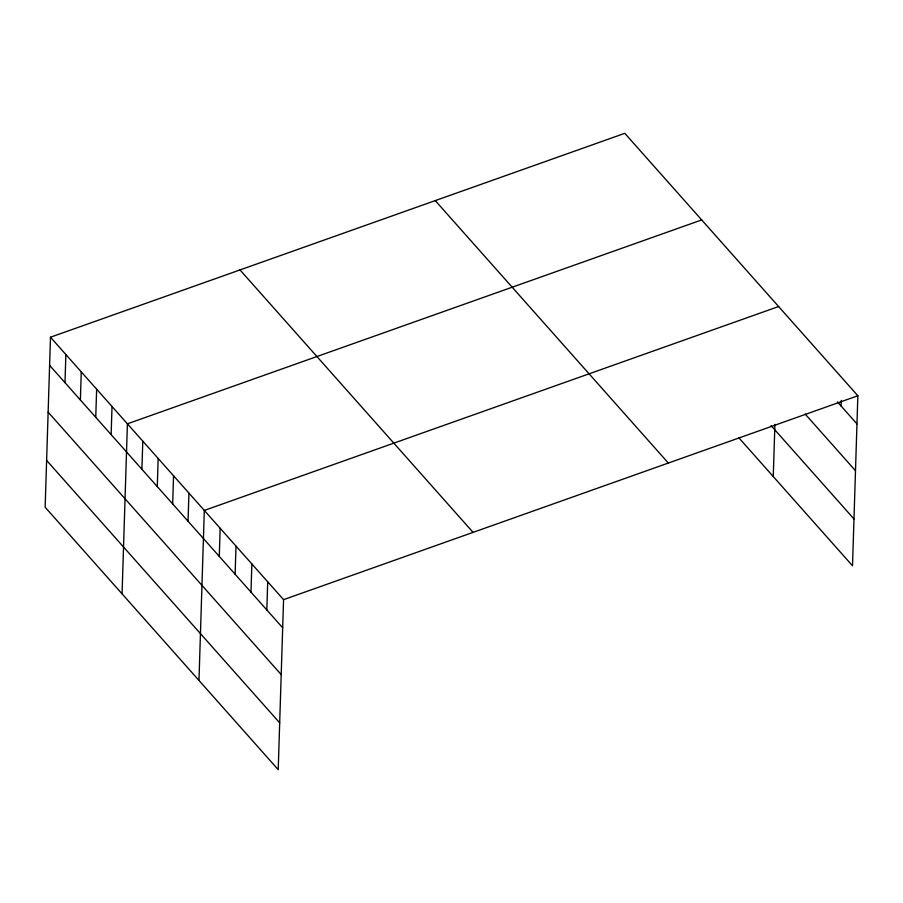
<?xml version="1.0" encoding="UTF-8"?>
<svg xmlns="http://www.w3.org/2000/svg" width="903" height="903" viewBox="0 0 903 903"><rect width="100%" height="100%" fill="white"/><g stroke="black" fill="none" stroke-linecap="round" stroke-linejoin="round"><path stroke-width="1.35" d="M50.489 337.214L45.15 507.238L278.214 769.672L283.565 599.66L50.489 337.214L624.786 133.328L857.85 395.762L852.511 565.786L738.88 437.831M64.993 382.669L65.874 354.54M80.378 399.984L81.259 371.855M95.752 417.31L96.644 389.182M111.137 434.625L112.017 406.497M122.063 593.847L127.402 423.823L701.699 219.926M141.906 469.267L142.787 441.138M157.291 486.593L158.172 458.464M172.665 503.908L173.557 475.779M188.05 521.234L188.93 493.106M198.976 680.444L204.315 510.432L778.612 306.535M219.282 556.395L220.163 528.278M235.13 574.24L236.01 546.123M250.978 592.086L251.858 563.969M266.825 609.943L267.706 581.814M773.261 476.558L774.909 424.365M841.122 406.045L841.291 400.424M283.565 599.66L857.85 395.762M837.386 401.846L856.97 423.891M805.149 414.025L855.491 470.711M771.117 425.652L853.978 518.954M435.269 200.613L668.333 463.047M240.006 269.929L473.07 532.375M49.609 365.343L282.673 627.788M48.141 412.163L281.205 674.609M46.617 460.406L279.693 722.851"/></g></svg>
